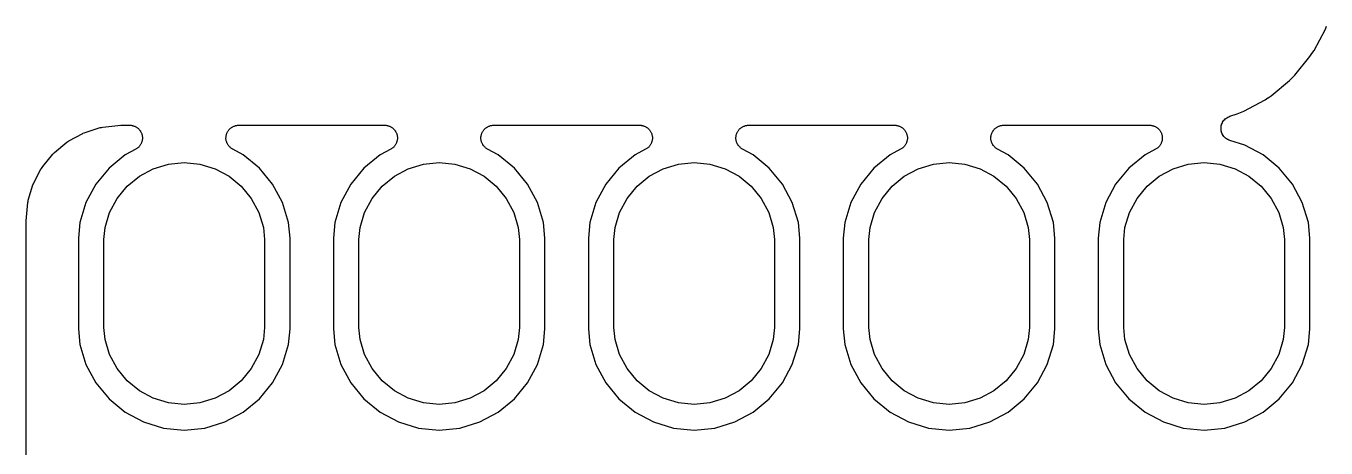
# Model space of a CAD drawing. Extents: x 94.3 to 145.3, y -143.8 to -113.4.
# Drawn here: x 94.31 to 107.26, y -125.72 to -121.52 of the extents above; entities that cross this region are included whole.
import ezdxf

# ---------------------------------------------------------------- set-up
doc = ezdxf.new("R2010")
doc.units = 0
doc.layers.add('BLACK', color=7, linetype='CONTINUOUS')

msp = doc.modelspace()

# ---------------------------------------------------------------- linework, layer by layer
at = {"layer": 'BLACK', "linetype": 'CONTINUOUS'}
for p, q in [((107.14, -121.76), (107.253, -121.548)), ((107.253, -121.548), (107.266, -121.515)), ((106.948, -122.006), (107.1, -121.82)), ((107.1, -121.82), (107.119, -121.79)), ((107.119, -121.79), (107.12, -121.789)), ((107.12, -121.789), (107.14, -121.76)), ((107.12, -121.789), (107.12, -121.789)), ((106.712, -122.21), (106.897, -122.056)), ((106.897, -122.056), (106.922, -122.031)), ((106.922, -122.031), (106.923, -122.03)), ((106.923, -122.03), (106.948, -122.006)), ((106.923, -122.03), (106.923, -122.03)), ((106.441, -122.364), (106.652, -122.249)), ((106.652, -122.249), (106.681, -122.23)), ((106.681, -122.23), (106.683, -122.229)), ((106.683, -122.229), (106.712, -122.21)), ((106.683, -122.229), (106.683, -122.229)), ((106.375, -122.391), (106.407, -122.377)), ((106.407, -122.377), (106.409, -122.377)), ((106.409, -122.377), (106.441, -122.364)), ((106.409, -122.377), (106.409, -122.377)), ((95.0735, -122.522), (95.2521, -122.504)), ((95.2521, -122.504), (95.2538, -122.504)), ((95.2538, -122.504), (95.2596, -122.504)), ((95.2596, -122.504), (95.2653, -122.503)), ((95.2653, -122.503), (95.3422, -122.503)), ((95.3422, -122.503), (95.344, -122.503)), ((95.344, -122.503), (95.35, -122.504)), ((95.35, -122.504), (95.3561, -122.504)), ((95.3561, -122.504), (95.3623, -122.505)), ((95.3623, -122.505), (95.3686, -122.506)), ((95.3686, -122.506), (95.3744, -122.508)), ((95.3744, -122.508), (95.3804, -122.509)), ((95.3804, -122.509), (95.3862, -122.511)), ((95.3862, -122.511), (95.3923, -122.513)), ((96.3794, -122.513), (96.3855, -122.511)), ((96.3855, -122.511), (96.3913, -122.508)), ((96.3913, -122.508), (96.3973, -122.507)), ((96.3973, -122.507), (96.4031, -122.505)), ((96.4031, -122.505), (96.4094, -122.505)), ((96.4094, -122.505), (96.4157, -122.504)), ((96.4157, -122.504), (96.4217, -122.504)), ((96.4217, -122.504), (96.4278, -122.503)), ((96.4278, -122.503), (97.8822, -122.503)), ((97.8822, -122.503), (97.884, -122.503)), ((97.884, -122.503), (97.89, -122.504)), ((97.89, -122.504), (97.8961, -122.504)), ((97.8961, -122.504), (97.9023, -122.505)), ((97.9023, -122.505), (97.9086, -122.506)), ((97.9086, -122.506), (97.9144, -122.508)), ((97.9144, -122.508), (97.9204, -122.509)), ((97.9204, -122.509), (97.9262, -122.511)), ((97.9262, -122.511), (97.9323, -122.513)), ((98.9194, -122.513), (98.9255, -122.511)), ((98.9255, -122.511), (98.9313, -122.508)), ((98.9313, -122.508), (98.9373, -122.507)), ((98.9373, -122.507), (98.9431, -122.505)), ((98.9431, -122.505), (98.9494, -122.505)), ((98.9494, -122.505), (98.9557, -122.504)), ((98.9557, -122.504), (98.9617, -122.504)), ((98.9617, -122.504), (98.9678, -122.503)), ((98.9678, -122.503), (100.422, -122.503)), ((100.422, -122.503), (100.424, -122.503)), ((100.424, -122.503), (100.43, -122.504)), ((100.43, -122.504), (100.436, -122.504)), ((100.436, -122.504), (100.442, -122.505)), ((100.442, -122.505), (100.449, -122.506)), ((100.449, -122.506), (100.454, -122.508)), ((100.454, -122.508), (100.46, -122.509)), ((100.46, -122.509), (100.466, -122.511)), ((100.466, -122.511), (100.472, -122.513)), ((101.459, -122.513), (101.465, -122.511)), ((101.465, -122.511), (101.471, -122.508)), ((101.471, -122.508), (101.477, -122.507)), ((101.477, -122.507), (101.483, -122.505)), ((101.483, -122.505), (101.489, -122.505)), ((101.489, -122.505), (101.496, -122.504)), ((101.496, -122.504), (101.502, -122.504)), ((101.502, -122.504), (101.508, -122.503)), ((101.508, -122.503), (102.962, -122.503)), ((102.962, -122.503), (102.964, -122.503)), ((102.964, -122.503), (102.97, -122.504)), ((102.97, -122.504), (102.976, -122.504)), ((102.976, -122.504), (102.982, -122.505)), ((102.982, -122.505), (102.989, -122.506)), ((102.989, -122.506), (102.994, -122.508)), ((102.994, -122.508), (103, -122.509)), ((103, -122.509), (103.006, -122.511)), ((103.006, -122.511), (103.012, -122.513)), ((103.999, -122.513), (104.005, -122.511)), ((104.005, -122.511), (104.011, -122.508)), ((104.011, -122.508), (104.017, -122.507)), ((104.017, -122.507), (104.023, -122.505)), ((104.023, -122.505), (104.029, -122.505)), ((104.029, -122.505), (104.036, -122.504)), ((104.036, -122.504), (104.042, -122.504)), ((104.042, -122.504), (104.048, -122.503)), ((104.048, -122.503), (105.502, -122.503)), ((105.502, -122.503), (105.504, -122.503)), ((105.504, -122.503), (105.51, -122.504)), ((105.51, -122.504), (105.516, -122.504)), ((105.516, -122.504), (105.522, -122.505)), ((105.522, -122.505), (105.529, -122.506)), ((105.529, -122.506), (105.534, -122.508)), ((105.534, -122.508), (105.54, -122.509)), ((105.54, -122.509), (105.546, -122.511)), ((105.546, -122.511), (105.552, -122.513)), ((106.214, -122.521), (106.216, -122.509)), ((106.216, -122.509), (106.219, -122.498)), ((106.219, -122.497), (106.224, -122.486)), ((106.219, -122.498), (106.219, -122.497)), ((106.219, -122.497), (106.219, -122.497)), ((106.224, -122.486), (106.228, -122.475)), ((106.228, -122.475), (106.228, -122.474)), ((106.228, -122.474), (106.229, -122.474)), ((106.229, -122.474), (106.235, -122.464)), ((106.235, -122.464), (106.242, -122.454)), ((106.242, -122.454), (106.243, -122.453)), ((106.242, -122.454), (106.242, -122.454)), ((106.243, -122.453), (106.251, -122.445)), ((106.251, -122.445), (106.259, -122.437)), ((106.259, -122.437), (106.26, -122.436)), ((106.26, -122.436), (106.27, -122.429)), ((106.26, -122.436), (106.26, -122.436)), ((106.27, -122.429), (106.28, -122.423)), ((106.28, -122.423), (106.281, -122.422)), ((106.28, -122.423), (106.28, -122.423)), ((106.281, -122.422), (106.292, -122.418)), ((106.292, -122.418), (106.303, -122.413)), ((106.303, -122.413), (106.375, -122.391)), ((94.7356, -122.659), (94.875, -122.584)), ((94.875, -122.584), (94.8766, -122.583)), ((94.8766, -122.583), (94.8873, -122.579)), ((94.8873, -122.579), (94.8979, -122.574)), ((94.8979, -122.574), (95.0492, -122.527)), ((95.0492, -122.527), (95.0509, -122.527)), ((95.0509, -122.527), (95.0623, -122.525)), ((95.0623, -122.525), (95.0735, -122.522)), ((95.3923, -122.513), (95.3976, -122.516)), ((95.3976, -122.516), (95.4032, -122.519)), ((95.4032, -122.519), (95.4084, -122.522)), ((95.4084, -122.522), (95.414, -122.525)), ((95.414, -122.525), (95.4186, -122.529)), ((95.4186, -122.529), (95.4236, -122.533)), ((95.4236, -122.533), (95.4281, -122.537)), ((95.4281, -122.537), (95.433, -122.541)), ((95.433, -122.541), (95.4368, -122.546)), ((95.4368, -122.546), (95.441, -122.55)), ((95.441, -122.55), (95.4445, -122.556)), ((95.4445, -122.556), (95.4485, -122.56)), ((95.4485, -122.56), (95.4513, -122.566)), ((95.4513, -122.566), (95.4546, -122.571)), ((95.4546, -122.571), (95.457, -122.577)), ((95.457, -122.577), (95.46, -122.582)), ((95.46, -122.582), (95.4617, -122.588)), ((95.4617, -122.588), (95.464, -122.594)), ((95.464, -122.594), (95.4652, -122.6)), ((95.4652, -122.6), (95.467, -122.606)), ((95.467, -122.606), (95.4675, -122.612)), ((95.4675, -122.612), (95.4687, -122.618)), ((95.4687, -122.618), (95.4686, -122.625)), ((95.4686, -122.625), (95.4692, -122.631)), ((95.4692, -122.631), (95.4686, -122.637)), ((95.4686, -122.637), (95.4686, -122.643)), ((96.3008, -122.629), (96.3014, -122.623)), ((96.3013, -122.635), (96.3008, -122.629)), ((96.3013, -122.641), (96.3013, -122.635)), ((96.3025, -122.647), (96.3013, -122.641)), ((96.3014, -122.623), (96.3015, -122.616)), ((96.3015, -122.616), (96.3027, -122.611)), ((96.3027, -122.611), (96.3034, -122.604)), ((96.3034, -122.604), (96.3053, -122.598)), ((96.3053, -122.598), (96.3065, -122.592)), ((96.3065, -122.592), (96.3089, -122.587)), ((96.3089, -122.587), (96.3107, -122.581)), ((96.3107, -122.581), (96.3137, -122.575)), ((96.3137, -122.575), (96.3162, -122.569)), ((96.3162, -122.569), (96.3196, -122.564)), ((96.3196, -122.564), (96.3225, -122.559)), ((96.3225, -122.559), (96.3265, -122.554)), ((96.3265, -122.554), (96.3301, -122.549)), ((96.3301, -122.549), (96.3344, -122.545)), ((96.3344, -122.545), (96.3383, -122.54)), ((96.3383, -122.54), (96.3432, -122.536)), ((96.3432, -122.536), (96.3477, -122.531)), ((96.3477, -122.531), (96.3528, -122.528)), ((96.3528, -122.528), (96.3575, -122.524)), ((96.3575, -122.524), (96.3631, -122.521)), ((96.3631, -122.521), (96.3684, -122.518)), ((96.3684, -122.518), (96.374, -122.515)), ((96.374, -122.515), (96.3794, -122.513)), ((97.9323, -122.513), (97.9376, -122.516)), ((97.9376, -122.516), (97.9432, -122.519)), ((97.9432, -122.519), (97.9484, -122.522)), ((97.9484, -122.522), (97.954, -122.525)), ((97.954, -122.525), (97.9586, -122.529)), ((97.9586, -122.529), (97.9636, -122.533)), ((97.9636, -122.533), (97.9681, -122.537)), ((97.9681, -122.537), (97.973, -122.541)), ((97.973, -122.541), (97.9768, -122.546)), ((97.9768, -122.546), (97.981, -122.55)), ((97.981, -122.55), (97.9845, -122.556)), ((97.9845, -122.556), (97.9885, -122.56)), ((97.9885, -122.56), (97.9913, -122.566)), ((97.9913, -122.566), (97.9946, -122.571)), ((97.9946, -122.571), (97.997, -122.577)), ((97.997, -122.577), (98, -122.582)), ((98, -122.582), (98.0017, -122.588)), ((98.0017, -122.588), (98.004, -122.594)), ((98.004, -122.594), (98.0052, -122.6)), ((98.0052, -122.6), (98.007, -122.606)), ((98.007, -122.606), (98.0075, -122.612)), ((98.0075, -122.612), (98.0087, -122.618)), ((98.0087, -122.618), (98.0086, -122.625)), ((98.0086, -122.625), (98.0092, -122.631)), ((98.0092, -122.631), (98.0086, -122.637)), ((98.0086, -122.637), (98.0086, -122.643)), ((98.8408, -122.629), (98.8414, -122.623)), ((98.8413, -122.635), (98.8408, -122.629)), ((98.8413, -122.641), (98.8413, -122.635)), ((98.8425, -122.647), (98.8413, -122.641)), ((98.8414, -122.623), (98.8415, -122.616)), ((98.8415, -122.616), (98.8427, -122.611)), ((98.8427, -122.611), (98.8434, -122.604)), ((98.8434, -122.604), (98.8453, -122.598)), ((98.8453, -122.598), (98.8465, -122.592)), ((98.8465, -122.592), (98.8489, -122.587)), ((98.8489, -122.587), (98.8507, -122.581)), ((98.8507, -122.581), (98.8537, -122.575)), ((98.8537, -122.575), (98.8562, -122.569)), ((98.8562, -122.569), (98.8596, -122.564)), ((98.8596, -122.564), (98.8625, -122.559)), ((98.8625, -122.559), (98.8665, -122.554)), ((98.8665, -122.554), (98.8701, -122.549)), ((98.8701, -122.549), (98.8744, -122.545)), ((98.8744, -122.545), (98.8783, -122.54)), ((98.8783, -122.54), (98.8832, -122.536)), ((98.8832, -122.536), (98.8877, -122.531)), ((98.8877, -122.531), (98.8928, -122.528)), ((98.8928, -122.528), (98.8975, -122.524)), ((98.8975, -122.524), (98.9031, -122.521)), ((98.9031, -122.521), (98.9084, -122.518)), ((98.9084, -122.518), (98.914, -122.515)), ((98.914, -122.515), (98.9194, -122.513)), ((100.472, -122.513), (100.478, -122.516)), ((100.478, -122.516), (100.483, -122.519)), ((100.483, -122.519), (100.488, -122.522)), ((100.488, -122.522), (100.494, -122.525)), ((100.494, -122.525), (100.499, -122.529)), ((100.499, -122.529), (100.504, -122.533)), ((100.504, -122.533), (100.508, -122.537)), ((100.508, -122.537), (100.513, -122.541)), ((100.513, -122.541), (100.517, -122.546)), ((100.517, -122.546), (100.521, -122.55)), ((100.521, -122.55), (100.525, -122.556)), ((100.525, -122.556), (100.528, -122.56)), ((100.528, -122.56), (100.531, -122.566)), ((100.531, -122.566), (100.535, -122.571)), ((100.535, -122.571), (100.537, -122.577)), ((100.537, -122.577), (100.54, -122.582)), ((100.54, -122.582), (100.542, -122.588)), ((100.542, -122.588), (100.544, -122.594)), ((100.544, -122.594), (100.545, -122.6)), ((100.545, -122.6), (100.547, -122.606)), ((100.547, -122.606), (100.548, -122.612)), ((100.548, -122.612), (100.549, -122.618)), ((100.549, -122.618), (100.549, -122.625)), ((100.549, -122.625), (100.549, -122.631)), ((100.549, -122.631), (100.549, -122.637)), ((100.549, -122.637), (100.549, -122.643)), ((101.381, -122.623), (101.382, -122.616)), ((101.381, -122.629), (101.381, -122.623)), ((101.381, -122.635), (101.381, -122.629)), ((101.381, -122.641), (101.381, -122.635)), ((101.382, -122.647), (101.381, -122.641)), ((101.382, -122.616), (101.383, -122.611)), ((101.383, -122.604), (101.385, -122.598)), ((101.383, -122.611), (101.383, -122.604)), ((101.385, -122.598), (101.387, -122.592)), ((101.387, -122.592), (101.389, -122.587)), ((101.389, -122.587), (101.391, -122.581)), ((101.391, -122.581), (101.394, -122.575)), ((101.394, -122.575), (101.396, -122.569)), ((101.396, -122.569), (101.4, -122.564)), ((101.4, -122.564), (101.402, -122.559)), ((101.402, -122.559), (101.407, -122.554)), ((101.407, -122.554), (101.41, -122.549)), ((101.41, -122.549), (101.414, -122.545)), ((101.414, -122.545), (101.418, -122.54)), ((101.418, -122.54), (101.423, -122.536)), ((101.423, -122.536), (101.428, -122.531)), ((101.428, -122.531), (101.433, -122.528)), ((101.433, -122.528), (101.437, -122.524)), ((101.437, -122.524), (101.443, -122.521)), ((101.443, -122.521), (101.448, -122.518)), ((101.448, -122.518), (101.454, -122.515)), ((101.454, -122.515), (101.459, -122.513)), ((103.012, -122.513), (103.018, -122.516)), ((103.018, -122.516), (103.023, -122.519)), ((103.023, -122.519), (103.028, -122.522)), ((103.028, -122.522), (103.034, -122.525)), ((103.034, -122.525), (103.039, -122.529)), ((103.039, -122.529), (103.044, -122.533)), ((103.044, -122.533), (103.048, -122.537)), ((103.048, -122.537), (103.053, -122.541)), ((103.053, -122.541), (103.057, -122.546)), ((103.057, -122.546), (103.061, -122.55)), ((103.061, -122.55), (103.065, -122.556)), ((103.065, -122.556), (103.068, -122.56)), ((103.068, -122.56), (103.071, -122.566)), ((103.071, -122.566), (103.075, -122.571)), ((103.075, -122.571), (103.077, -122.577)), ((103.077, -122.577), (103.08, -122.582)), ((103.08, -122.582), (103.082, -122.588)), ((103.082, -122.588), (103.084, -122.594)), ((103.084, -122.594), (103.085, -122.6)), ((103.085, -122.6), (103.087, -122.606)), ((103.087, -122.606), (103.088, -122.612)), ((103.088, -122.612), (103.089, -122.618)), ((103.089, -122.618), (103.089, -122.625)), ((103.089, -122.625), (103.089, -122.631)), ((103.089, -122.631), (103.089, -122.637)), ((103.089, -122.637), (103.089, -122.643)), ((103.921, -122.623), (103.922, -122.616)), ((103.921, -122.629), (103.921, -122.623)), ((103.921, -122.635), (103.921, -122.629)), ((103.921, -122.641), (103.921, -122.635)), ((103.922, -122.647), (103.921, -122.641)), ((103.922, -122.616), (103.923, -122.611)), ((103.923, -122.604), (103.925, -122.598)), ((103.923, -122.611), (103.923, -122.604)), ((103.925, -122.598), (103.927, -122.592)), ((103.927, -122.592), (103.929, -122.587)), ((103.929, -122.587), (103.931, -122.581)), ((103.931, -122.581), (103.934, -122.575)), ((103.934, -122.575), (103.936, -122.569)), ((103.936, -122.569), (103.94, -122.564)), ((103.94, -122.564), (103.942, -122.559)), ((103.942, -122.559), (103.947, -122.554)), ((103.947, -122.554), (103.95, -122.549)), ((103.95, -122.549), (103.954, -122.545)), ((103.954, -122.545), (103.958, -122.54)), ((103.958, -122.54), (103.963, -122.536)), ((103.963, -122.536), (103.968, -122.531)), ((103.968, -122.531), (103.973, -122.528)), ((103.973, -122.528), (103.977, -122.524)), ((103.977, -122.524), (103.983, -122.521)), ((103.983, -122.521), (103.988, -122.518)), ((103.988, -122.518), (103.994, -122.515)), ((103.994, -122.515), (103.999, -122.513)), ((105.552, -122.513), (105.558, -122.516)), ((105.558, -122.516), (105.563, -122.519)), ((105.563, -122.519), (105.568, -122.522)), ((105.568, -122.522), (105.574, -122.525)), ((105.574, -122.525), (105.579, -122.529)), ((105.579, -122.529), (105.584, -122.533)), ((105.584, -122.533), (105.588, -122.537)), ((105.588, -122.537), (105.593, -122.541)), ((105.593, -122.541), (105.597, -122.546)), ((105.597, -122.546), (105.601, -122.55)), ((105.601, -122.55), (105.605, -122.556)), ((105.605, -122.556), (105.608, -122.56)), ((105.608, -122.56), (105.611, -122.566)), ((105.611, -122.566), (105.615, -122.571)), ((105.615, -122.571), (105.617, -122.577)), ((105.617, -122.577), (105.62, -122.582)), ((105.62, -122.582), (105.622, -122.588)), ((105.622, -122.588), (105.624, -122.594)), ((105.624, -122.594), (105.625, -122.6)), ((105.625, -122.6), (105.627, -122.606)), ((105.627, -122.606), (105.628, -122.612)), ((105.628, -122.612), (105.629, -122.618)), ((105.629, -122.618), (105.629, -122.625)), ((105.629, -122.625), (105.629, -122.631)), ((105.629, -122.631), (105.629, -122.637)), ((105.629, -122.637), (105.629, -122.643)), ((106.214, -122.522), (106.214, -122.521)), ((106.214, -122.534), (106.214, -122.522)), ((106.214, -122.522), (106.214, -122.522)), ((106.214, -122.546), (106.214, -122.534)), ((106.214, -122.547), (106.214, -122.546)), ((106.214, -122.546), (106.214, -122.546)), ((106.216, -122.558), (106.214, -122.547)), ((106.218, -122.57), (106.216, -122.558)), ((106.219, -122.571), (106.218, -122.57)), ((106.223, -122.582), (106.219, -122.571)), ((106.219, -122.571), (106.219, -122.571)), ((106.228, -122.593), (106.223, -122.582)), ((106.228, -122.594), (106.228, -122.593)), ((106.235, -122.604), (106.228, -122.594)), ((106.228, -122.594), (106.228, -122.594)), ((106.241, -122.614), (106.235, -122.604)), ((106.242, -122.614), (106.241, -122.614)), ((106.242, -122.615), (106.242, -122.614)), ((106.25, -122.623), (106.242, -122.615)), ((106.259, -122.632), (106.25, -122.623)), ((106.269, -122.639), (106.259, -122.632)), ((106.259, -122.632), (106.259, -122.632)), ((106.259, -122.632), (106.259, -122.632)), ((106.279, -122.646), (106.269, -122.639)), ((94.593, -122.774), (94.7151, -122.673)), ((94.7151, -122.673), (94.7165, -122.672)), ((94.7165, -122.672), (94.7261, -122.666)), ((94.7261, -122.666), (94.7356, -122.659)), ((95.4021, -122.742), (95.2966, -122.798)), ((95.4071, -122.739), (95.4021, -122.742)), ((95.4125, -122.736), (95.4071, -122.739)), ((95.4174, -122.732), (95.4125, -122.736)), ((95.4227, -122.728), (95.4174, -122.732)), ((95.427, -122.724), (95.4227, -122.728)), ((95.4317, -122.72), (95.427, -122.724)), ((95.4358, -122.715), (95.4317, -122.72)), ((95.4403, -122.711), (95.4358, -122.715)), ((95.4436, -122.706), (95.4403, -122.711)), ((95.4475, -122.701), (95.4436, -122.706)), ((95.4505, -122.695), (95.4475, -122.701)), ((95.4541, -122.69), (95.4505, -122.695)), ((95.4564, -122.685), (95.4541, -122.69)), ((95.4593, -122.679), (95.4564, -122.685)), ((95.4612, -122.673), (95.4593, -122.679)), ((95.4636, -122.667), (95.4612, -122.673)), ((95.4648, -122.661), (95.4636, -122.667)), ((95.4666, -122.656), (95.4648, -122.661)), ((95.4673, -122.649), (95.4666, -122.656)), ((95.4686, -122.643), (95.4673, -122.649)), ((96.303, -122.654), (96.3025, -122.647)), ((96.3047, -122.66), (96.303, -122.654)), ((96.3059, -122.666), (96.3047, -122.66)), ((96.3082, -122.671), (96.3059, -122.666)), ((96.31, -122.678), (96.3082, -122.671)), ((96.3128, -122.683), (96.31, -122.678)), ((96.3151, -122.689), (96.3128, -122.683)), ((96.3186, -122.694), (96.3151, -122.689)), ((96.3215, -122.7), (96.3186, -122.694)), ((96.3253, -122.704), (96.3215, -122.7)), ((96.3286, -122.709), (96.3253, -122.704)), ((96.3331, -122.714), (96.3286, -122.709)), ((96.337, -122.719), (96.3331, -122.714)), ((96.3417, -122.723), (96.337, -122.719)), ((96.3459, -122.727), (96.3417, -122.723)), ((96.3512, -122.731), (96.3459, -122.727)), ((96.356, -122.735), (96.3512, -122.731)), ((96.3613, -122.738), (96.356, -122.735)), ((96.3664, -122.741), (96.3613, -122.738)), ((96.3679, -122.742), (96.3664, -122.741)), ((96.4734, -122.798), (96.3679, -122.742)), ((97.9421, -122.742), (97.8366, -122.798)), ((97.9471, -122.739), (97.9421, -122.742)), ((97.9525, -122.736), (97.9471, -122.739)), ((97.9574, -122.732), (97.9525, -122.736)), ((97.9627, -122.728), (97.9574, -122.732)), ((97.967, -122.724), (97.9627, -122.728)), ((97.9717, -122.72), (97.967, -122.724)), ((97.9758, -122.715), (97.9717, -122.72)), ((97.9803, -122.711), (97.9758, -122.715)), ((97.9836, -122.706), (97.9803, -122.711)), ((97.9875, -122.701), (97.9836, -122.706)), ((97.9905, -122.695), (97.9875, -122.701)), ((97.9941, -122.69), (97.9905, -122.695)), ((97.9964, -122.685), (97.9941, -122.69)), ((97.9993, -122.679), (97.9964, -122.685)), ((98.0012, -122.673), (97.9993, -122.679)), ((98.0036, -122.667), (98.0012, -122.673)), ((98.0048, -122.661), (98.0036, -122.667)), ((98.0066, -122.656), (98.0048, -122.661)), ((98.0073, -122.649), (98.0066, -122.656)), ((98.0086, -122.643), (98.0073, -122.649)), ((98.843, -122.654), (98.8425, -122.647)), ((98.8447, -122.66), (98.843, -122.654)), ((98.8459, -122.666), (98.8447, -122.66)), ((98.8482, -122.671), (98.8459, -122.666)), ((98.85, -122.678), (98.8482, -122.671)), ((98.8528, -122.683), (98.85, -122.678)), ((98.8551, -122.689), (98.8528, -122.683)), ((98.8586, -122.694), (98.8551, -122.689)), ((98.8615, -122.7), (98.8586, -122.694)), ((98.8653, -122.704), (98.8615, -122.7)), ((98.8686, -122.709), (98.8653, -122.704)), ((98.8731, -122.714), (98.8686, -122.709)), ((98.877, -122.719), (98.8731, -122.714)), ((98.8817, -122.723), (98.877, -122.719)), ((98.8859, -122.727), (98.8817, -122.723)), ((98.8912, -122.731), (98.8859, -122.727)), ((98.896, -122.735), (98.8912, -122.731)), ((98.9013, -122.738), (98.896, -122.735)), ((98.9064, -122.741), (98.9013, -122.738)), ((98.9079, -122.742), (98.9064, -122.741)), ((99.0134, -122.798), (98.9079, -122.742)), ((100.482, -122.742), (100.377, -122.798)), ((100.487, -122.739), (100.482, -122.742)), ((100.493, -122.736), (100.487, -122.739)), ((100.497, -122.732), (100.493, -122.736)), ((100.503, -122.728), (100.497, -122.732)), ((100.507, -122.724), (100.503, -122.728)), ((100.512, -122.72), (100.507, -122.724)), ((100.516, -122.715), (100.512, -122.72)), ((100.52, -122.711), (100.516, -122.715)), ((100.524, -122.706), (100.52, -122.711)), ((100.528, -122.701), (100.524, -122.706)), ((100.531, -122.695), (100.528, -122.701)), ((100.534, -122.69), (100.531, -122.695)), ((100.536, -122.685), (100.534, -122.69)), ((100.539, -122.679), (100.536, -122.685)), ((100.541, -122.673), (100.539, -122.679)), ((100.544, -122.667), (100.541, -122.673)), ((100.545, -122.661), (100.544, -122.667)), ((100.547, -122.656), (100.545, -122.661)), ((100.549, -122.643), (100.547, -122.649)), ((100.547, -122.649), (100.547, -122.656)), ((101.383, -122.654), (101.382, -122.647)), ((101.385, -122.66), (101.383, -122.654)), ((101.386, -122.666), (101.385, -122.66)), ((101.388, -122.671), (101.386, -122.666)), ((101.39, -122.678), (101.388, -122.671)), ((101.393, -122.683), (101.39, -122.678)), ((101.395, -122.689), (101.393, -122.683)), ((101.399, -122.694), (101.395, -122.689)), ((101.402, -122.7), (101.399, -122.694)), ((101.405, -122.704), (101.402, -122.7)), ((101.409, -122.709), (101.405, -122.704)), ((101.413, -122.714), (101.409, -122.709)), ((101.417, -122.719), (101.413, -122.714)), ((101.422, -122.723), (101.417, -122.719)), ((101.426, -122.727), (101.422, -122.723)), ((101.431, -122.731), (101.426, -122.727)), ((101.436, -122.735), (101.431, -122.731)), ((101.441, -122.738), (101.436, -122.735)), ((101.446, -122.741), (101.441, -122.738)), ((101.448, -122.742), (101.446, -122.741)), ((101.553, -122.798), (101.448, -122.742)), ((103.022, -122.742), (102.917, -122.798)), ((103.027, -122.739), (103.022, -122.742)), ((103.033, -122.736), (103.027, -122.739)), ((103.037, -122.732), (103.033, -122.736)), ((103.043, -122.728), (103.037, -122.732)), ((103.047, -122.724), (103.043, -122.728)), ((103.052, -122.72), (103.047, -122.724)), ((103.056, -122.715), (103.052, -122.72)), ((103.06, -122.711), (103.056, -122.715)), ((103.064, -122.706), (103.06, -122.711)), ((103.068, -122.701), (103.064, -122.706)), ((103.071, -122.695), (103.068, -122.701)), ((103.074, -122.69), (103.071, -122.695)), ((103.076, -122.685), (103.074, -122.69)), ((103.079, -122.679), (103.076, -122.685)), ((103.081, -122.673), (103.079, -122.679)), ((103.084, -122.667), (103.081, -122.673)), ((103.085, -122.661), (103.084, -122.667)), ((103.087, -122.656), (103.085, -122.661)), ((103.089, -122.643), (103.087, -122.649)), ((103.087, -122.649), (103.087, -122.656)), ((103.923, -122.654), (103.922, -122.647)), ((103.925, -122.66), (103.923, -122.654)), ((103.926, -122.666), (103.925, -122.66)), ((103.928, -122.671), (103.926, -122.666)), ((103.93, -122.678), (103.928, -122.671)), ((103.933, -122.683), (103.93, -122.678)), ((103.935, -122.689), (103.933, -122.683)), ((103.939, -122.694), (103.935, -122.689)), ((103.942, -122.7), (103.939, -122.694)), ((103.945, -122.704), (103.942, -122.7)), ((103.949, -122.709), (103.945, -122.704)), ((103.953, -122.714), (103.949, -122.709)), ((103.957, -122.719), (103.953, -122.714)), ((103.962, -122.723), (103.957, -122.719)), ((103.966, -122.727), (103.962, -122.723)), ((103.971, -122.731), (103.966, -122.727)), ((103.976, -122.735), (103.971, -122.731)), ((103.981, -122.738), (103.976, -122.735)), ((103.986, -122.741), (103.981, -122.738)), ((103.988, -122.742), (103.986, -122.741)), ((104.093, -122.798), (103.988, -122.742)), ((105.562, -122.742), (105.457, -122.798)), ((105.567, -122.739), (105.562, -122.742)), ((105.573, -122.736), (105.567, -122.739)), ((105.577, -122.732), (105.573, -122.736)), ((105.583, -122.728), (105.577, -122.732)), ((105.587, -122.724), (105.583, -122.728)), ((105.592, -122.72), (105.587, -122.724)), ((105.596, -122.715), (105.592, -122.72)), ((105.6, -122.711), (105.596, -122.715)), ((105.604, -122.706), (105.6, -122.711)), ((105.608, -122.701), (105.604, -122.706)), ((105.611, -122.695), (105.608, -122.701)), ((105.614, -122.69), (105.611, -122.695)), ((105.616, -122.685), (105.614, -122.69)), ((105.619, -122.679), (105.616, -122.685)), ((105.621, -122.673), (105.619, -122.679)), ((105.624, -122.667), (105.621, -122.673)), ((105.625, -122.661), (105.624, -122.667)), ((105.627, -122.656), (105.625, -122.661)), ((105.629, -122.643), (105.627, -122.649)), ((105.627, -122.649), (105.627, -122.656)), ((106.28, -122.646), (106.279, -122.646)), ((106.279, -122.646), (106.279, -122.646)), ((106.291, -122.651), (106.28, -122.646)), ((106.302, -122.655), (106.291, -122.651)), ((106.303, -122.656), (106.302, -122.655)), ((106.45, -122.701), (106.303, -122.656)), ((106.303, -122.656), (106.303, -122.656)), ((106.303, -122.656), (106.303, -122.656)), ((106.303, -122.656), (106.303, -122.656)), ((106.633, -122.798), (106.45, -122.701)), ((94.4754, -122.914), (94.5755, -122.792)), ((94.5755, -122.792), (94.5767, -122.79)), ((94.5767, -122.79), (94.5849, -122.782)), ((94.5849, -122.782), (94.593, -122.774)), ((95.2966, -122.798), (95.1361, -122.93)), ((95.5774, -122.936), (95.7282, -122.891)), ((95.7282, -122.891), (95.885, -122.875)), ((95.885, -122.875), (96.0418, -122.891)), ((96.0418, -122.891), (96.1926, -122.936)), ((96.6339, -122.93), (96.4734, -122.798)), ((97.8366, -122.798), (97.6761, -122.93)), ((98.1174, -122.936), (98.2682, -122.891)), ((98.2682, -122.891), (98.425, -122.875)), ((98.425, -122.875), (98.5818, -122.891)), ((98.5818, -122.891), (98.7326, -122.936)), ((99.1739, -122.93), (99.0134, -122.798)), ((100.377, -122.798), (100.216, -122.93)), ((100.657, -122.936), (100.808, -122.891)), ((100.808, -122.891), (100.965, -122.875)), ((100.965, -122.875), (101.122, -122.891)), ((101.122, -122.891), (101.273, -122.936)), ((101.714, -122.93), (101.553, -122.798)), ((102.917, -122.798), (102.756, -122.93)), ((103.197, -122.936), (103.348, -122.891)), ((103.348, -122.891), (103.505, -122.875)), ((103.505, -122.875), (103.662, -122.891)), ((103.662, -122.891), (103.813, -122.936)), ((104.254, -122.93), (104.093, -122.798)), ((105.457, -122.798), (105.296, -122.93)), ((105.737, -122.936), (105.888, -122.891)), ((105.888, -122.891), (106.045, -122.875)), ((106.045, -122.875), (106.202, -122.891)), ((106.202, -122.891), (106.353, -122.936)), ((106.794, -122.93), (106.633, -122.798)), ((94.3873, -123.075), (94.4617, -122.935)), ((94.4617, -122.935), (94.4625, -122.934)), ((94.4625, -122.934), (94.4691, -122.924)), ((94.4691, -122.924), (94.4754, -122.914)), ((95.1361, -122.93), (95.0044, -123.091)), ((95.3166, -123.111), (95.4384, -123.011)), ((95.4384, -123.011), (95.5774, -122.936)), ((96.1926, -122.936), (96.3316, -123.011)), ((96.3316, -123.011), (96.4534, -123.111)), ((96.7656, -123.091), (96.6339, -122.93)), ((97.6761, -122.93), (97.5444, -123.091)), ((97.8566, -123.111), (97.9784, -123.011)), ((97.9784, -123.011), (98.1174, -122.936)), ((98.7326, -122.936), (98.8716, -123.011)), ((98.8716, -123.011), (98.9934, -123.111)), ((99.3056, -123.091), (99.1739, -122.93)), ((100.216, -122.93), (100.084, -123.091)), ((100.397, -123.111), (100.518, -123.011)), ((100.518, -123.011), (100.657, -122.936)), ((101.273, -122.936), (101.412, -123.011)), ((101.412, -123.011), (101.533, -123.111)), ((101.846, -123.091), (101.714, -122.93)), ((102.756, -122.93), (102.624, -123.091)), ((102.937, -123.111), (103.058, -123.011)), ((103.058, -123.011), (103.197, -122.936)), ((103.813, -122.936), (103.952, -123.011)), ((103.952, -123.011), (104.073, -123.111)), ((104.386, -123.091), (104.254, -122.93)), ((105.296, -122.93), (105.164, -123.091)), ((105.477, -123.111), (105.598, -123.011)), ((105.598, -123.011), (105.737, -122.936)), ((106.353, -122.936), (106.492, -123.011)), ((106.492, -123.011), (106.613, -123.111)), ((106.926, -123.091), (106.794, -122.93)), ((94.3321, -123.25), (94.3779, -123.098)), ((94.3779, -123.098), (94.3784, -123.096)), ((94.3784, -123.096), (94.3829, -123.086)), ((94.3829, -123.086), (94.3873, -123.075)), ((95.0044, -123.091), (94.9065, -123.274)), ((95.2166, -123.232), (95.3166, -123.111)), ((96.4534, -123.111), (96.5534, -123.232)), ((96.8635, -123.274), (96.7656, -123.091)), ((97.5444, -123.091), (97.4465, -123.274)), ((97.7566, -123.232), (97.8566, -123.111)), ((98.9934, -123.111), (99.0934, -123.232)), ((99.4035, -123.274), (99.3056, -123.091)), ((100.084, -123.091), (99.9865, -123.274)), ((100.297, -123.232), (100.397, -123.111)), ((101.533, -123.111), (101.633, -123.232)), ((101.943, -123.274), (101.846, -123.091)), ((102.624, -123.091), (102.527, -123.274)), ((102.837, -123.232), (102.937, -123.111)), ((104.073, -123.111), (104.173, -123.232)), ((104.483, -123.274), (104.386, -123.091)), ((105.164, -123.091), (105.067, -123.274)), ((105.377, -123.232), (105.477, -123.111)), ((106.613, -123.111), (106.713, -123.232)), ((107.023, -123.274), (106.926, -123.091)), ((94.3096, -123.454), (94.3273, -123.274)), ((94.3273, -123.274), (94.3274, -123.272)), ((94.3274, -123.272), (94.3298, -123.261)), ((94.3298, -123.261), (94.3321, -123.25)), ((94.9065, -123.274), (94.8462, -123.472)), ((95.1423, -123.371), (95.2166, -123.232)), ((96.5534, -123.232), (96.6277, -123.371)), ((96.9237, -123.472), (96.8635, -123.274)), ((97.4465, -123.274), (97.3862, -123.472)), ((97.6823, -123.371), (97.7566, -123.232)), ((99.0934, -123.232), (99.1677, -123.371)), ((99.4637, -123.472), (99.4035, -123.274)), ((99.9865, -123.274), (99.9262, -123.472)), ((100.222, -123.371), (100.297, -123.232)), ((101.633, -123.232), (101.708, -123.371)), ((102.004, -123.472), (101.943, -123.274)), ((102.527, -123.274), (102.466, -123.472)), ((102.762, -123.371), (102.837, -123.232)), ((104.173, -123.232), (104.248, -123.371)), ((104.544, -123.472), (104.483, -123.274)), ((105.067, -123.274), (105.006, -123.472)), ((105.302, -123.371), (105.377, -123.232)), ((106.713, -123.232), (106.788, -123.371)), ((107.084, -123.472), (107.023, -123.274)), ((95.0966, -123.522), (95.1423, -123.371)), ((96.6277, -123.371), (96.6734, -123.522)), ((97.6366, -123.522), (97.6823, -123.371)), ((99.1677, -123.371), (99.2134, -123.522)), ((100.177, -123.522), (100.222, -123.371)), ((101.708, -123.371), (101.753, -123.522)), ((102.717, -123.522), (102.762, -123.371)), ((104.248, -123.371), (104.293, -123.522)), ((105.257, -123.522), (105.302, -123.371)), ((106.788, -123.371), (106.833, -123.522)), ((94.309, -123.465), (94.3096, -123.459)), ((94.309, -123.466), (94.309, -123.465)), ((94.309, -142.86), (94.309, -123.466)), ((94.3096, -123.459), (94.3096, -123.454)), ((94.8462, -123.472), (94.831, -123.627)), ((95.085, -123.64), (95.0966, -123.522)), ((96.6734, -123.522), (96.685, -123.64)), ((96.939, -123.627), (96.9237, -123.472)), ((97.3862, -123.472), (97.371, -123.627)), ((97.625, -123.64), (97.6366, -123.522)), ((99.2134, -123.522), (99.225, -123.64)), ((99.479, -123.627), (99.4637, -123.472)), ((99.9262, -123.472), (99.911, -123.627)), ((100.165, -123.64), (100.177, -123.522)), ((101.753, -123.522), (101.765, -123.64)), ((102.019, -123.627), (102.004, -123.472)), ((102.466, -123.472), (102.451, -123.627)), ((102.705, -123.64), (102.717, -123.522)), ((104.293, -123.522), (104.305, -123.64)), ((104.559, -123.627), (104.544, -123.472)), ((105.006, -123.472), (104.991, -123.627)), ((105.245, -123.64), (105.257, -123.522)), ((106.833, -123.522), (106.845, -123.64)), ((107.099, -123.627), (107.084, -123.472)), ((94.831, -123.627), (94.831, -124.531)), ((95.085, -124.518), (95.085, -123.64)), ((96.685, -123.64), (96.685, -124.518)), ((96.939, -124.531), (96.939, -123.627)), ((97.371, -123.627), (97.371, -124.531)), ((97.625, -124.518), (97.625, -123.64)), ((99.225, -123.64), (99.225, -124.518)), ((99.479, -124.531), (99.479, -123.627)), ((99.911, -123.627), (99.911, -124.531)), ((100.165, -124.518), (100.165, -123.64)), ((101.765, -123.64), (101.765, -124.518)), ((102.019, -124.531), (102.019, -123.627)), ((102.451, -123.627), (102.451, -124.531)), ((102.705, -124.518), (102.705, -123.64)), ((104.305, -123.64), (104.305, -124.518)), ((104.559, -124.531), (104.559, -123.627)), ((104.991, -123.627), (104.991, -124.531)), ((105.245, -124.518), (105.245, -123.64)), ((106.845, -123.64), (106.845, -124.518)), ((107.099, -124.531), (107.099, -123.627)), ((94.831, -124.531), (94.8462, -124.686)), ((95.0966, -124.636), (95.085, -124.518)), ((96.685, -124.518), (96.6734, -124.636)), ((96.9237, -124.686), (96.939, -124.531)), ((97.371, -124.531), (97.3862, -124.686)), ((97.6366, -124.636), (97.625, -124.518)), ((99.225, -124.518), (99.2134, -124.636)), ((99.4637, -124.686), (99.479, -124.531)), ((99.911, -124.531), (99.9262, -124.686)), ((100.177, -124.636), (100.165, -124.518)), ((101.765, -124.518), (101.753, -124.636)), ((102.004, -124.686), (102.019, -124.531)), ((102.451, -124.531), (102.466, -124.686)), ((102.717, -124.636), (102.705, -124.518)), ((104.305, -124.518), (104.293, -124.636)), ((104.544, -124.686), (104.559, -124.531)), ((104.991, -124.531), (105.006, -124.686)), ((105.257, -124.636), (105.245, -124.518)), ((106.845, -124.518), (106.833, -124.636)), ((107.084, -124.686), (107.099, -124.531)), ((94.8462, -124.686), (94.9065, -124.884)), ((95.1423, -124.787), (95.0966, -124.636)), ((96.6734, -124.636), (96.6277, -124.787)), ((96.8635, -124.884), (96.9237, -124.686)), ((97.3862, -124.686), (97.4465, -124.884)), ((97.6823, -124.787), (97.6366, -124.636)), ((99.2134, -124.636), (99.1677, -124.787)), ((99.4035, -124.884), (99.4637, -124.686)), ((99.9262, -124.686), (99.9865, -124.884)), ((100.222, -124.787), (100.177, -124.636)), ((101.753, -124.636), (101.708, -124.787)), ((101.943, -124.884), (102.004, -124.686)), ((102.466, -124.686), (102.527, -124.884)), ((102.762, -124.787), (102.717, -124.636)), ((104.293, -124.636), (104.248, -124.787)), ((104.483, -124.884), (104.544, -124.686)), ((105.006, -124.686), (105.067, -124.884)), ((105.302, -124.787), (105.257, -124.636)), ((106.833, -124.636), (106.788, -124.787)), ((107.023, -124.884), (107.084, -124.686)), ((95.2166, -124.926), (95.1423, -124.787)), ((96.6277, -124.787), (96.5534, -124.926)), ((97.7566, -124.926), (97.6823, -124.787)), ((99.1677, -124.787), (99.0934, -124.926)), ((100.297, -124.926), (100.222, -124.787)), ((101.708, -124.787), (101.633, -124.926)), ((102.837, -124.926), (102.762, -124.787)), ((104.248, -124.787), (104.173, -124.926)), ((105.377, -124.926), (105.302, -124.787)), ((106.788, -124.787), (106.713, -124.926)), ((94.9065, -124.884), (95.0044, -125.067)), ((95.3166, -125.047), (95.2166, -124.926)), ((96.5534, -124.926), (96.4534, -125.047)), ((96.7656, -125.067), (96.8635, -124.884)), ((97.4465, -124.884), (97.5444, -125.067)), ((97.8566, -125.047), (97.7566, -124.926)), ((99.0934, -124.926), (98.9934, -125.047)), ((99.3056, -125.067), (99.4035, -124.884)), ((99.9865, -124.884), (100.084, -125.067)), ((100.397, -125.047), (100.297, -124.926)), ((101.633, -124.926), (101.533, -125.047)), ((101.846, -125.067), (101.943, -124.884)), ((102.527, -124.884), (102.624, -125.067)), ((102.937, -125.047), (102.837, -124.926)), ((104.173, -124.926), (104.073, -125.047)), ((104.386, -125.067), (104.483, -124.884)), ((105.067, -124.884), (105.164, -125.067)), ((105.477, -125.047), (105.377, -124.926)), ((106.713, -124.926), (106.613, -125.047)), ((106.926, -125.067), (107.023, -124.884)), ((95.0044, -125.067), (95.1361, -125.228)), ((95.4384, -125.147), (95.3166, -125.047)), ((96.4534, -125.047), (96.3316, -125.147)), ((96.6339, -125.228), (96.7656, -125.067)), ((97.5444, -125.067), (97.6761, -125.228)), ((97.9784, -125.147), (97.8566, -125.047)), ((98.9934, -125.047), (98.8716, -125.147)), ((99.1739, -125.228), (99.3056, -125.067)), ((100.084, -125.067), (100.216, -125.228)), ((100.518, -125.147), (100.397, -125.047)), ((101.533, -125.047), (101.412, -125.147)), ((101.714, -125.228), (101.846, -125.067)), ((102.624, -125.067), (102.756, -125.228)), ((103.058, -125.147), (102.937, -125.047)), ((104.073, -125.047), (103.952, -125.147)), ((104.254, -125.228), (104.386, -125.067)), ((105.164, -125.067), (105.296, -125.228)), ((105.598, -125.147), (105.477, -125.047)), ((106.613, -125.047), (106.492, -125.147)), ((106.794, -125.228), (106.926, -125.067)), ((95.1361, -125.228), (95.2966, -125.36)), ((95.5774, -125.222), (95.4384, -125.147)), ((95.7282, -125.267), (95.5774, -125.222)), ((96.1926, -125.222), (96.0418, -125.267)), ((96.3316, -125.147), (96.1926, -125.222)), ((96.4734, -125.36), (96.6339, -125.228)), ((97.6761, -125.228), (97.8366, -125.36)), ((98.1174, -125.222), (97.9784, -125.147)), ((98.2682, -125.267), (98.1174, -125.222)), ((98.7326, -125.222), (98.5818, -125.267)), ((98.8716, -125.147), (98.7326, -125.222)), ((99.0134, -125.36), (99.1739, -125.228)), ((100.216, -125.228), (100.377, -125.36)), ((100.657, -125.222), (100.518, -125.147)), ((100.808, -125.267), (100.657, -125.222)), ((101.273, -125.222), (101.122, -125.267)), ((101.412, -125.147), (101.273, -125.222)), ((101.553, -125.36), (101.714, -125.228)), ((102.756, -125.228), (102.917, -125.36)), ((103.197, -125.222), (103.058, -125.147)), ((103.348, -125.267), (103.197, -125.222)), ((103.813, -125.222), (103.662, -125.267)), ((103.952, -125.147), (103.813, -125.222)), ((104.093, -125.36), (104.254, -125.228)), ((105.296, -125.228), (105.457, -125.36)), ((105.737, -125.222), (105.598, -125.147)), ((105.888, -125.267), (105.737, -125.222)), ((106.353, -125.222), (106.202, -125.267)), ((106.492, -125.147), (106.353, -125.222)), ((106.633, -125.36), (106.794, -125.228)), ((95.2966, -125.36), (95.4797, -125.457)), ((95.885, -125.283), (95.7282, -125.267)), ((96.0418, -125.267), (95.885, -125.283)), ((96.2903, -125.457), (96.4734, -125.36)), ((97.8366, -125.36), (98.0197, -125.457)), ((98.425, -125.283), (98.2682, -125.267)), ((98.5818, -125.267), (98.425, -125.283)), ((98.8303, -125.457), (99.0134, -125.36)), ((100.377, -125.36), (100.56, -125.457)), ((100.965, -125.283), (100.808, -125.267)), ((101.122, -125.267), (100.965, -125.283)), ((101.37, -125.457), (101.553, -125.36)), ((102.917, -125.36), (103.1, -125.457)), ((103.505, -125.283), (103.348, -125.267)), ((103.662, -125.267), (103.505, -125.283)), ((103.91, -125.457), (104.093, -125.36)), ((105.457, -125.36), (105.64, -125.457)), ((106.045, -125.283), (105.888, -125.267)), ((106.202, -125.267), (106.045, -125.283)), ((106.45, -125.457), (106.633, -125.36)), ((95.4797, -125.457), (95.6784, -125.518)), ((96.0916, -125.518), (96.2903, -125.457)), ((98.0197, -125.457), (98.2184, -125.518)), ((98.6316, -125.518), (98.8303, -125.457)), ((100.56, -125.457), (100.758, -125.518)), ((101.172, -125.518), (101.37, -125.457)), ((103.1, -125.457), (103.298, -125.518)), ((103.712, -125.518), (103.91, -125.457)), ((105.64, -125.457), (105.838, -125.518)), ((106.252, -125.518), (106.45, -125.457)), ((95.6784, -125.518), (95.885, -125.538)), ((95.885, -125.538), (96.0916, -125.518)), ((98.2184, -125.518), (98.425, -125.538)), ((98.425, -125.538), (98.6316, -125.518)), ((100.758, -125.518), (100.965, -125.538)), ((100.965, -125.538), (101.172, -125.518)), ((103.298, -125.518), (103.505, -125.538)), ((103.505, -125.538), (103.712, -125.518)), ((105.838, -125.518), (106.045, -125.538)), ((106.045, -125.538), (106.252, -125.518))]:
    msp.add_line(p, q, dxfattribs=at)

doc.saveas('drawing.dxf')
